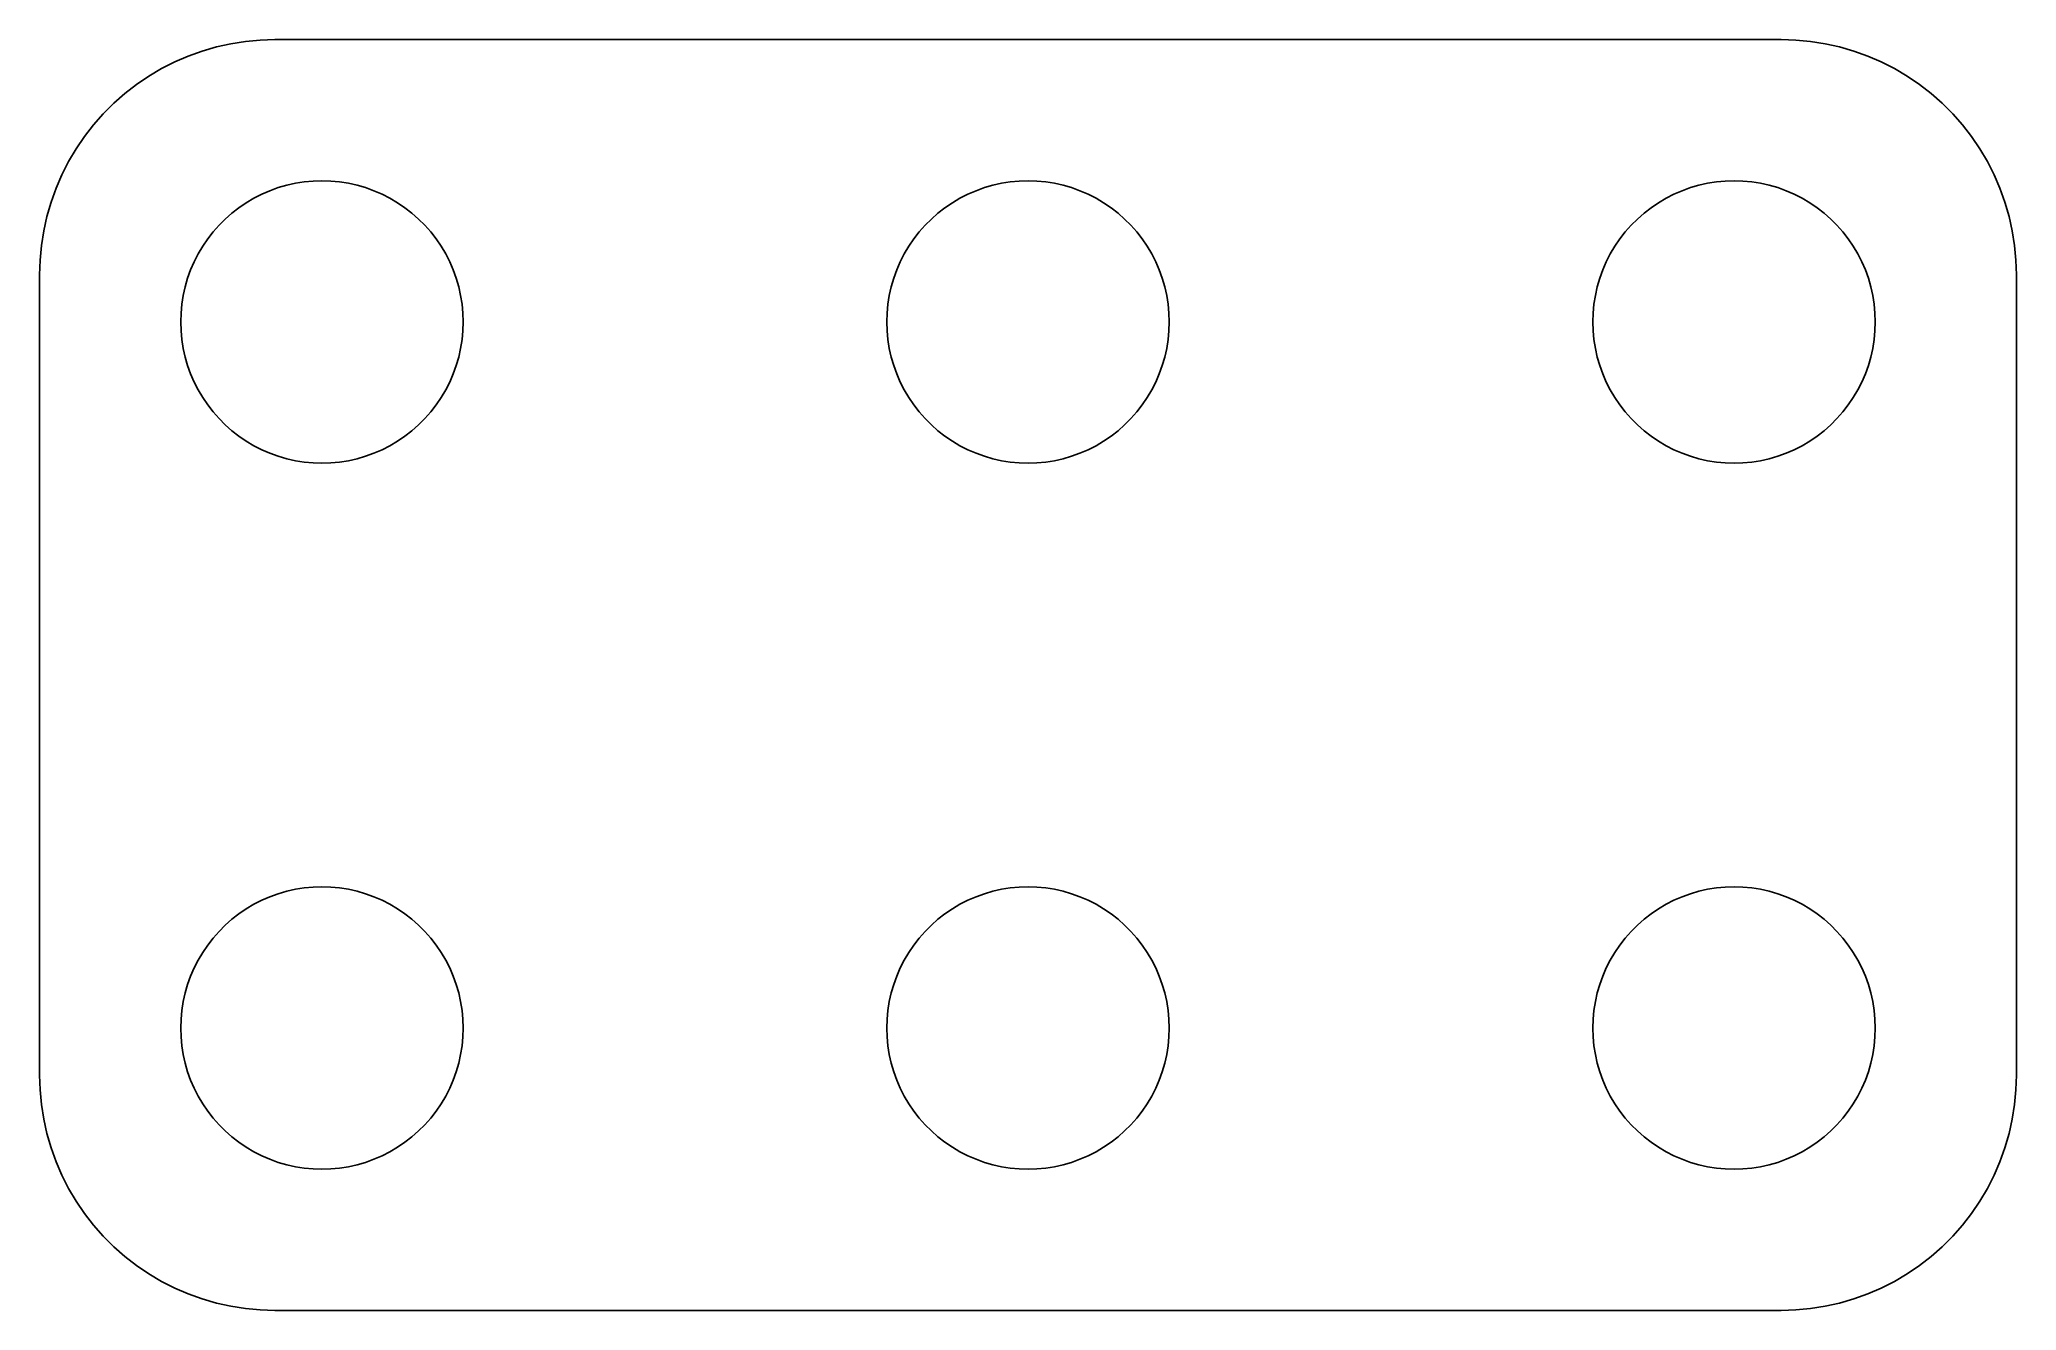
# Model space of a CAD drawing. Header units: metres. Extents: x -21 to 21, y -13.5 to 13.5.
import ezdxf

# ---------------------------------------------------------------- set-up
doc = ezdxf.new("R2010")
doc.units = ezdxf.units.M

msp = doc.modelspace()

# ---------------------------------------------------------------- linework, layer by layer
for p, q in [((-16.6267, 13.4606), (-16.9369, 13.4114)), ((-16.3139, 13.4901), (-16.6267, 13.4606)), ((-16, 13.5), (-16.3139, 13.4901)), ((16, 13.5), (-16, 13.5)), ((16.3139, 13.4901), (16, 13.5)), ((16.6267, 13.4606), (16.3139, 13.4901)), ((16.9369, 13.4114), (16.6267, 13.4606)), ((-18.1289, 13.0241), (-18.4088, 12.8815)), ((-17.8406, 13.1489), (-18.1289, 13.0241)), ((-17.5451, 13.2553), (-17.8406, 13.1489)), ((-17.2435, 13.3429), (-17.5451, 13.2553)), ((-16.9369, 13.4114), (-17.2435, 13.3429)), ((17.2435, 13.3429), (16.9369, 13.4114)), ((17.5451, 13.2553), (17.2435, 13.3429)), ((17.8406, 13.1489), (17.5451, 13.2553)), ((18.1289, 13.0241), (17.8406, 13.1489)), ((18.4088, 12.8815), (18.1289, 13.0241)), ((-18.6791, 12.7216), (-18.9389, 12.5451)), ((-18.4088, 12.8815), (-18.6791, 12.7216)), ((18.6791, 12.7216), (18.4088, 12.8815)), ((18.9389, 12.5451), (18.6791, 12.7216)), ((-19.1871, 12.3526), (-19.4227, 12.1448)), ((-18.9389, 12.5451), (-19.1871, 12.3526)), ((19.1871, 12.3526), (18.9389, 12.5451)), ((19.4227, 12.1448), (19.1871, 12.3526)), ((-19.6448, 11.9227), (-19.8526, 11.6871)), ((-19.4227, 12.1448), (-19.6448, 11.9227)), ((19.6448, 11.9227), (19.4227, 12.1448)), ((19.8526, 11.6871), (19.6448, 11.9227)), ((-20.0451, 11.4389), (-20.2216, 11.1791)), ((-19.8526, 11.6871), (-20.0451, 11.4389)), ((20.0451, 11.4389), (19.8526, 11.6871)), ((20.2216, 11.1791), (20.0451, 11.4389)), ((-20.2216, 11.1791), (-20.3815, 10.9088)), ((20.3815, 10.9088), (20.2216, 11.1791)), ((-20.5241, 10.6289), (-20.6489, 10.3406)), ((-20.3815, 10.9088), (-20.5241, 10.6289)), ((-15.1884, 10.4941), (-15, 10.5)), ((-15, 10.5), (-14.8116, 10.4941)), ((-0.18837, 10.4941), (0, 10.5)), ((0, 10.5), (0.18837, 10.4941)), ((14.8116, 10.4941), (15, 10.5)), ((15, 10.5), (15.1884, 10.4941)), ((20.5241, 10.6289), (20.3815, 10.9088)), ((20.6489, 10.3406), (20.5241, 10.6289)), ((-20.6489, 10.3406), (-20.7553, 10.0451)), ((-16.6075, 10.033), (-16.4453, 10.1289)), ((-16.4453, 10.1289), (-16.2773, 10.2145)), ((-16.2773, 10.2145), (-16.1044, 10.2893)), ((-16.1044, 10.2893), (-15.927, 10.3532)), ((-15.927, 10.3532), (-15.7461, 10.4057)), ((-15.7461, 10.4057), (-15.5621, 10.4469)), ((-15.5621, 10.4469), (-15.376, 10.4763)), ((-15.376, 10.4763), (-15.1884, 10.4941)), ((-14.8116, 10.4941), (-14.624, 10.4763)), ((-14.624, 10.4763), (-14.4379, 10.4469)), ((-14.4379, 10.4469), (-14.2539, 10.4057)), ((-14.2539, 10.4057), (-14.0729, 10.3532)), ((-14.0729, 10.3532), (-13.8956, 10.2893)), ((-13.8956, 10.2893), (-13.7227, 10.2145)), ((-13.7227, 10.2145), (-13.5547, 10.1289)), ((-13.5547, 10.1289), (-13.3925, 10.033)), ((-1.60747, 10.033), (-1.44525, 10.1289)), ((-1.44525, 10.1289), (-1.27733, 10.2145)), ((-1.27733, 10.2145), (-1.10437, 10.2893)), ((-1.10437, 10.2893), (-0.927048, 10.3532)), ((-0.927048, 10.3532), (-0.746063, 10.4057)), ((-0.746063, 10.4057), (-0.562134, 10.4469)), ((-0.562134, 10.4469), (-0.375992, 10.4763)), ((-0.375992, 10.4763), (-0.18837, 10.4941)), ((0.18837, 10.4941), (0.375992, 10.4763)), ((0.375992, 10.4763), (0.562134, 10.4469)), ((0.562134, 10.4469), (0.746063, 10.4057)), ((0.746063, 10.4057), (0.927048, 10.3532)), ((0.927048, 10.3532), (1.10437, 10.2893)), ((1.10437, 10.2893), (1.27733, 10.2145)), ((1.27733, 10.2145), (1.44525, 10.1289)), ((1.44525, 10.1289), (1.60747, 10.033)), ((13.3925, 10.033), (13.5547, 10.1289)), ((13.5547, 10.1289), (13.7227, 10.2145)), ((13.7227, 10.2145), (13.8956, 10.2893)), ((13.8956, 10.2893), (14.0729, 10.3532)), ((14.0729, 10.3532), (14.2539, 10.4057)), ((14.2539, 10.4057), (14.4379, 10.4469)), ((14.4379, 10.4469), (14.624, 10.4763)), ((14.624, 10.4763), (14.8116, 10.4941)), ((15.1884, 10.4941), (15.376, 10.4763)), ((15.376, 10.4763), (15.5621, 10.4469)), ((15.5621, 10.4469), (15.7461, 10.4057)), ((15.7461, 10.4057), (15.927, 10.3532)), ((15.927, 10.3532), (16.1044, 10.2893)), ((16.1044, 10.2893), (16.2773, 10.2145)), ((16.2773, 10.2145), (16.4453, 10.1289)), ((16.4453, 10.1289), (16.6075, 10.033)), ((20.7553, 10.0451), (20.6489, 10.3406)), ((-20.8429, 9.74345), (-20.9114, 9.4369)), ((-20.7553, 10.0451), (-20.8429, 9.74345)), ((-17.1869, 9.55363), (-17.0536, 9.6869)), ((-17.0536, 9.6869), (-16.9123, 9.81154)), ((-16.9123, 9.81154), (-16.7634, 9.92705)), ((-16.7634, 9.92705), (-16.6075, 10.033)), ((-13.3925, 10.033), (-13.2366, 9.92705)), ((-13.2366, 9.92705), (-13.0877, 9.81154)), ((-13.0877, 9.81154), (-12.9464, 9.6869)), ((-12.9464, 9.6869), (-12.8131, 9.55363)), ((-2.1869, 9.55363), (-2.05363, 9.6869)), ((-2.05363, 9.6869), (-1.91226, 9.81154)), ((-1.91226, 9.81154), (-1.76335, 9.92705)), ((-1.76335, 9.92705), (-1.60747, 10.033)), ((1.60747, 10.033), (1.76335, 9.92705)), ((1.76335, 9.92705), (1.91226, 9.81154)), ((1.91226, 9.81154), (2.05363, 9.6869)), ((2.05363, 9.6869), (2.1869, 9.55363)), ((12.8131, 9.55363), (12.9464, 9.6869)), ((12.9464, 9.6869), (13.0877, 9.81154)), ((13.0877, 9.81154), (13.2366, 9.92705)), ((13.2366, 9.92705), (13.3925, 10.033)), ((16.6075, 10.033), (16.7634, 9.92705)), ((16.7634, 9.92705), (16.9123, 9.81154)), ((16.9123, 9.81154), (17.0536, 9.6869)), ((17.0536, 9.6869), (17.1869, 9.55363)), ((20.8429, 9.74345), (20.7553, 10.0451)), ((20.9114, 9.4369), (20.8429, 9.74345)), ((-20.9114, 9.4369), (-20.9606, 9.12666)), ((-17.533, 9.10747), (-17.427, 9.26335)), ((-17.427, 9.26335), (-17.3115, 9.41226)), ((-17.3115, 9.41226), (-17.1869, 9.55363)), ((-12.8131, 9.55363), (-12.6884, 9.41226)), ((-12.6884, 9.41226), (-12.5729, 9.26335)), ((-12.5729, 9.26335), (-12.467, 9.10747)), ((-2.53297, 9.10747), (-2.42705, 9.26335)), ((-2.42705, 9.26335), (-2.31154, 9.41226)), ((-2.31154, 9.41226), (-2.1869, 9.55363)), ((2.1869, 9.55363), (2.31154, 9.41226)), ((2.31154, 9.41226), (2.42705, 9.26335)), ((2.42705, 9.26335), (2.53297, 9.10747)), ((12.467, 9.10747), (12.5729, 9.26335)), ((12.5729, 9.26335), (12.6884, 9.41226)), ((12.6884, 9.41226), (12.8131, 9.55363)), ((17.1869, 9.55363), (17.3115, 9.41226)), ((17.3115, 9.41226), (17.427, 9.26335)), ((17.427, 9.26335), (17.533, 9.10747)), ((20.9606, 9.12666), (20.9114, 9.4369)), ((-20.9606, 9.12666), (-20.9901, 8.81395)), ((-17.7145, 8.77733), (-17.6289, 8.94525)), ((-17.6289, 8.94525), (-17.533, 9.10747)), ((-12.467, 9.10747), (-12.3711, 8.94525)), ((-12.3711, 8.94525), (-12.2855, 8.77733)), ((-2.71448, 8.77733), (-2.62891, 8.94525)), ((-2.62891, 8.94525), (-2.53297, 9.10747)), ((2.53297, 9.10747), (2.62891, 8.94525)), ((2.62891, 8.94525), (2.71448, 8.77733)), ((12.2855, 8.77733), (12.3711, 8.94525)), ((12.3711, 8.94525), (12.467, 9.10747)), ((17.533, 9.10747), (17.6289, 8.94525)), ((17.6289, 8.94525), (17.7145, 8.77733)), ((20.9901, 8.81395), (20.9606, 9.12666)), ((-20.9901, 8.81395), (-21, 8.5)), ((-21, 8.5), (-21, -8.5)), ((-17.9057, 8.24606), (-17.8532, 8.42705)), ((-17.8532, 8.42705), (-17.7893, 8.60437)), ((-17.7893, 8.60437), (-17.7145, 8.77733)), ((-12.2855, 8.77733), (-12.2107, 8.60437)), ((-12.2107, 8.60437), (-12.1468, 8.42705)), ((-12.1468, 8.42705), (-12.0942, 8.24606)), ((-2.90575, 8.24606), (-2.85316, 8.42705)), ((-2.85316, 8.42705), (-2.78932, 8.60437)), ((-2.78932, 8.60437), (-2.71448, 8.77733)), ((2.71448, 8.77733), (2.78932, 8.60437)), ((2.78932, 8.60437), (2.85316, 8.42705)), ((2.85316, 8.42705), (2.90575, 8.24606)), ((12.0942, 8.24606), (12.1468, 8.42705)), ((12.1468, 8.42705), (12.2107, 8.60437)), ((12.2107, 8.60437), (12.2855, 8.77733)), ((17.7145, 8.77733), (17.7893, 8.60437)), ((17.7893, 8.60437), (17.8532, 8.42705)), ((17.8532, 8.42705), (17.9057, 8.24606)), ((21, 8.5), (20.9901, 8.81395)), ((21, -8.5), (21, 8.5)), ((-17.9763, 7.87599), (-17.9469, 8.06213)), ((-17.9469, 8.06213), (-17.9057, 8.24606)), ((-12.0942, 8.24606), (-12.0531, 8.06213)), ((-12.0531, 8.06213), (-12.0237, 7.87599)), ((-2.97633, 7.87599), (-2.94685, 8.06213)), ((-2.94685, 8.06213), (-2.90575, 8.24606)), ((2.90575, 8.24606), (2.94685, 8.06213)), ((2.94685, 8.06213), (2.97633, 7.87599)), ((12.0237, 7.87599), (12.0531, 8.06213)), ((12.0531, 8.06213), (12.0942, 8.24606)), ((17.9057, 8.24606), (17.9469, 8.06213)), ((17.9469, 8.06213), (17.9763, 7.87599)), ((-18, 7.5), (-17.9941, 7.68837)), ((-17.9941, 7.68837), (-17.9763, 7.87599)), ((-12.0237, 7.87599), (-12.0059, 7.68837)), ((-12.0059, 7.68837), (-12, 7.5)), ((-3, 7.5), (-2.99408, 7.68837)), ((-2.99408, 7.68837), (-2.97633, 7.87599)), ((2.97633, 7.87599), (2.99408, 7.68837)), ((2.99408, 7.68837), (3, 7.5)), ((12, 7.5), (12.0059, 7.68837)), ((12.0059, 7.68837), (12.0237, 7.87599)), ((17.9763, 7.87599), (17.9941, 7.68837)), ((17.9941, 7.68837), (18, 7.5)), ((-17.9941, 7.31161), (-18, 7.5)), ((-17.9763, 7.12399), (-17.9941, 7.31161)), ((-12.0059, 7.31161), (-12.0237, 7.12399)), ((-12, 7.5), (-12.0059, 7.31161)), ((-2.99408, 7.31161), (-3, 7.5)), ((-2.97633, 7.12399), (-2.99408, 7.31161)), ((2.99408, 7.31161), (2.97633, 7.12399)), ((3, 7.5), (2.99408, 7.31161)), ((12.0059, 7.31161), (12, 7.5)), ((12.0237, 7.12399), (12.0059, 7.31161)), ((17.9941, 7.31161), (17.9763, 7.12399)), ((18, 7.5), (17.9941, 7.31161)), ((-17.9469, 6.93785), (-17.9763, 7.12399)), ((-17.9057, 6.75392), (-17.9469, 6.93785)), ((-17.8532, 6.57294), (-17.9057, 6.75392)), ((-12.0942, 6.75392), (-12.1468, 6.57294)), ((-12.0531, 6.93785), (-12.0942, 6.75392)), ((-12.0237, 7.12399), (-12.0531, 6.93785)), ((-2.94685, 6.93785), (-2.97633, 7.12399)), ((-2.90575, 6.75392), (-2.94685, 6.93785)), ((-2.85316, 6.57294), (-2.90575, 6.75392)), ((2.90575, 6.75392), (2.85316, 6.57294)), ((2.94685, 6.93785), (2.90575, 6.75392)), ((2.97633, 7.12399), (2.94685, 6.93785)), ((12.0531, 6.93785), (12.0237, 7.12399)), ((12.0942, 6.75392), (12.0531, 6.93785)), ((12.1468, 6.57294), (12.0942, 6.75392)), ((17.9057, 6.75392), (17.8532, 6.57294)), ((17.9469, 6.93785), (17.9057, 6.75392)), ((17.9763, 7.12399), (17.9469, 6.93785)), ((-17.7893, 6.39561), (-17.8532, 6.57294)), ((-17.7145, 6.22266), (-17.7893, 6.39561)), ((-12.2107, 6.39561), (-12.2855, 6.22266)), ((-12.1468, 6.57294), (-12.2107, 6.39561)), ((-2.78932, 6.39561), (-2.85316, 6.57294)), ((-2.71448, 6.22266), (-2.78932, 6.39561)), ((2.78932, 6.39561), (2.71448, 6.22266)), ((2.85316, 6.57294), (2.78932, 6.39561)), ((12.2107, 6.39561), (12.1468, 6.57294)), ((12.2855, 6.22266), (12.2107, 6.39561)), ((17.7893, 6.39561), (17.7145, 6.22266)), ((17.8532, 6.57294), (17.7893, 6.39561)), ((-17.6289, 6.05473), (-17.7145, 6.22266)), ((-17.533, 5.89252), (-17.6289, 6.05473)), ((-17.427, 5.73663), (-17.533, 5.89252)), ((-12.467, 5.89252), (-12.5729, 5.73663)), ((-12.3711, 6.05473), (-12.467, 5.89252)), ((-12.2855, 6.22266), (-12.3711, 6.05473)), ((-2.62891, 6.05473), (-2.71448, 6.22266)), ((-2.53297, 5.89252), (-2.62891, 6.05473)), ((-2.42705, 5.73663), (-2.53297, 5.89252)), ((2.53297, 5.89252), (2.42705, 5.73663)), ((2.62891, 6.05473), (2.53297, 5.89252)), ((2.71448, 6.22266), (2.62891, 6.05473)), ((12.3711, 6.05473), (12.2855, 6.22266)), ((12.467, 5.89252), (12.3711, 6.05473)), ((12.5729, 5.73663), (12.467, 5.89252)), ((17.533, 5.89252), (17.427, 5.73663)), ((17.6289, 6.05473), (17.533, 5.89252)), ((17.7145, 6.22266), (17.6289, 6.05473)), ((-17.3115, 5.58772), (-17.427, 5.73663)), ((-17.1869, 5.44635), (-17.3115, 5.58772)), ((-12.6884, 5.58772), (-12.8131, 5.44635)), ((-12.5729, 5.73663), (-12.6884, 5.58772)), ((-2.31154, 5.58772), (-2.42705, 5.73663)), ((-2.1869, 5.44635), (-2.31154, 5.58772)), ((2.31154, 5.58772), (2.1869, 5.44635)), ((2.42705, 5.73663), (2.31154, 5.58772)), ((12.6884, 5.58772), (12.5729, 5.73663)), ((12.8131, 5.44635), (12.6884, 5.58772)), ((17.3115, 5.58772), (17.1869, 5.44635)), ((17.427, 5.73663), (17.3115, 5.58772)), ((-17.0536, 5.31308), (-17.1869, 5.44635)), ((-16.9123, 5.18845), (-17.0536, 5.31308)), ((-16.7634, 5.07294), (-16.9123, 5.18845)), ((-16.6075, 4.96701), (-16.7634, 5.07294)), ((-13.2366, 5.07294), (-13.3925, 4.96701)), ((-13.0877, 5.18845), (-13.2366, 5.07294)), ((-12.9464, 5.31308), (-13.0877, 5.18845)), ((-12.8131, 5.44635), (-12.9464, 5.31308)), ((-2.05363, 5.31308), (-2.1869, 5.44635)), ((-1.91226, 5.18845), (-2.05363, 5.31308)), ((-1.76335, 5.07294), (-1.91226, 5.18845)), ((-1.60747, 4.96701), (-1.76335, 5.07294)), ((1.76335, 5.07294), (1.60747, 4.96701)), ((1.91226, 5.18845), (1.76335, 5.07294)), ((2.05363, 5.31308), (1.91226, 5.18845)), ((2.1869, 5.44635), (2.05363, 5.31308)), ((12.9464, 5.31308), (12.8131, 5.44635)), ((13.0877, 5.18845), (12.9464, 5.31308)), ((13.2366, 5.07294), (13.0877, 5.18845)), ((13.3925, 4.96701), (13.2366, 5.07294)), ((16.7634, 5.07294), (16.6075, 4.96701)), ((16.9123, 5.18845), (16.7634, 5.07294)), ((17.0536, 5.31308), (16.9123, 5.18845)), ((17.1869, 5.44635), (17.0536, 5.31308)), ((-16.4453, 4.87108), (-16.6075, 4.96701)), ((-16.2773, 4.78551), (-16.4453, 4.87108)), ((-16.1044, 4.71066), (-16.2773, 4.78551)), ((-15.927, 4.64682), (-16.1044, 4.71066)), ((-15.7461, 4.59424), (-15.927, 4.64682)), ((-14.0729, 4.64682), (-14.2539, 4.59424)), ((-13.8956, 4.71066), (-14.0729, 4.64682)), ((-13.7227, 4.78551), (-13.8956, 4.71066)), ((-13.5547, 4.87108), (-13.7227, 4.78551)), ((-13.3925, 4.96701), (-13.5547, 4.87108)), ((-1.44525, 4.87108), (-1.60747, 4.96701)), ((-1.27733, 4.78551), (-1.44525, 4.87108)), ((-1.10437, 4.71066), (-1.27733, 4.78551)), ((-0.927048, 4.64682), (-1.10437, 4.71066)), ((-0.746063, 4.59424), (-0.927048, 4.64682)), ((0.927048, 4.64682), (0.746063, 4.59424)), ((1.10437, 4.71066), (0.927048, 4.64682)), ((1.27733, 4.78551), (1.10437, 4.71066)), ((1.44525, 4.87108), (1.27733, 4.78551)), ((1.60747, 4.96701), (1.44525, 4.87108)), ((13.5547, 4.87108), (13.3925, 4.96701)), ((13.7227, 4.78551), (13.5547, 4.87108)), ((13.8956, 4.71066), (13.7227, 4.78551)), ((14.0729, 4.64682), (13.8956, 4.71066)), ((14.2539, 4.59424), (14.0729, 4.64682)), ((15.927, 4.64682), (15.7461, 4.59424)), ((16.1044, 4.71066), (15.927, 4.64682)), ((16.2773, 4.78551), (16.1044, 4.71066)), ((16.4453, 4.87108), (16.2773, 4.78551)), ((16.6075, 4.96701), (16.4453, 4.87108)), ((-15.5621, 4.55313), (-15.7461, 4.59424)), ((-15.376, 4.52365), (-15.5621, 4.55313)), ((-15.1884, 4.50591), (-15.376, 4.52365)), ((-15, 4.5), (-15.1884, 4.50591)), ((-14.8116, 4.50591), (-15, 4.5)), ((-14.624, 4.52365), (-14.8116, 4.50591)), ((-14.4379, 4.55313), (-14.624, 4.52365)), ((-14.2539, 4.59424), (-14.4379, 4.55313)), ((-0.562134, 4.55313), (-0.746063, 4.59424)), ((-0.375992, 4.52365), (-0.562134, 4.55313)), ((-0.18837, 4.50591), (-0.375992, 4.52365)), ((0, 4.5), (-0.18837, 4.50591)), ((0.18837, 4.50591), (0, 4.5)), ((0.375992, 4.52365), (0.18837, 4.50591)), ((0.562134, 4.55313), (0.375992, 4.52365)), ((0.746063, 4.59424), (0.562134, 4.55313)), ((14.4379, 4.55313), (14.2539, 4.59424)), ((14.624, 4.52365), (14.4379, 4.55313)), ((14.8116, 4.50591), (14.624, 4.52365)), ((15, 4.5), (14.8116, 4.50591)), ((15.1884, 4.50591), (15, 4.5)), ((15.376, 4.52365), (15.1884, 4.50591)), ((15.5621, 4.55313), (15.376, 4.52365)), ((15.7461, 4.59424), (15.5621, 4.55313)), ((-15.927, -4.64682), (-15.7461, -4.59424)), ((-15.7461, -4.59424), (-15.5621, -4.55313)), ((-15.5621, -4.55313), (-15.376, -4.52365)), ((-15.376, -4.52365), (-15.1884, -4.50591)), ((-15.1884, -4.50591), (-15, -4.5)), ((-15, -4.5), (-14.8116, -4.50591)), ((-14.8116, -4.50591), (-14.624, -4.52365)), ((-14.624, -4.52365), (-14.4379, -4.55313)), ((-14.4379, -4.55313), (-14.2539, -4.59424)), ((-14.2539, -4.59424), (-14.0729, -4.64682)), ((-0.927048, -4.64682), (-0.746063, -4.59424)), ((-0.746063, -4.59424), (-0.562134, -4.55313)), ((-0.562134, -4.55313), (-0.375992, -4.52365)), ((-0.375992, -4.52365), (-0.18837, -4.50591)), ((-0.18837, -4.50591), (0, -4.5)), ((0, -4.5), (0.18837, -4.50591)), ((0.18837, -4.50591), (0.375992, -4.52365)), ((0.375992, -4.52365), (0.562134, -4.55313)), ((0.562134, -4.55313), (0.746063, -4.59424)), ((0.746063, -4.59424), (0.927048, -4.64682)), ((14.0729, -4.64682), (14.2539, -4.59424)), ((14.2539, -4.59424), (14.4379, -4.55313)), ((14.4379, -4.55313), (14.624, -4.52365)), ((14.624, -4.52365), (14.8116, -4.50591)), ((14.8116, -4.50591), (15, -4.5)), ((15, -4.5), (15.1884, -4.50591)), ((15.1884, -4.50591), (15.376, -4.52365)), ((15.376, -4.52365), (15.5621, -4.55313)), ((15.5621, -4.55313), (15.7461, -4.59424)), ((15.7461, -4.59424), (15.927, -4.64682)), ((-16.7634, -5.07294), (-16.6075, -4.96701)), ((-16.6075, -4.96701), (-16.4453, -4.87108)), ((-16.4453, -4.87108), (-16.2773, -4.78551)), ((-16.2773, -4.78551), (-16.1044, -4.71066)), ((-16.1044, -4.71066), (-15.927, -4.64682)), ((-14.0729, -4.64682), (-13.8956, -4.71066)), ((-13.8956, -4.71066), (-13.7227, -4.78551)), ((-13.7227, -4.78551), (-13.5547, -4.87108)), ((-13.5547, -4.87108), (-13.3925, -4.96701)), ((-13.3925, -4.96701), (-13.2366, -5.07294)), ((-1.76335, -5.07294), (-1.60747, -4.96701)), ((-1.60747, -4.96701), (-1.44525, -4.87108)), ((-1.44525, -4.87108), (-1.27733, -4.78551)), ((-1.27733, -4.78551), (-1.10437, -4.71066)), ((-1.10437, -4.71066), (-0.927048, -4.64682)), ((0.927048, -4.64682), (1.10437, -4.71066)), ((1.10437, -4.71066), (1.27733, -4.78551)), ((1.27733, -4.78551), (1.44525, -4.87108)), ((1.44525, -4.87108), (1.60747, -4.96701)), ((1.60747, -4.96701), (1.76335, -5.07294)), ((13.2366, -5.07294), (13.3925, -4.96701)), ((13.3925, -4.96701), (13.5547, -4.87108)), ((13.5547, -4.87108), (13.7227, -4.78551)), ((13.7227, -4.78551), (13.8956, -4.71066)), ((13.8956, -4.71066), (14.0729, -4.64682)), ((15.927, -4.64682), (16.1044, -4.71066)), ((16.1044, -4.71066), (16.2773, -4.78551)), ((16.2773, -4.78551), (16.4453, -4.87108)), ((16.4453, -4.87108), (16.6075, -4.96701)), ((16.6075, -4.96701), (16.7634, -5.07294)), ((-17.3115, -5.58772), (-17.1869, -5.44635)), ((-17.1869, -5.44635), (-17.0536, -5.31308)), ((-17.0536, -5.31308), (-16.9123, -5.18845)), ((-16.9123, -5.18845), (-16.7634, -5.07294)), ((-13.2366, -5.07294), (-13.0877, -5.18845)), ((-13.0877, -5.18845), (-12.9464, -5.31308)), ((-12.9464, -5.31308), (-12.8131, -5.44635)), ((-12.8131, -5.44635), (-12.6884, -5.58772)), ((-2.31154, -5.58772), (-2.1869, -5.44635)), ((-2.1869, -5.44635), (-2.05363, -5.31308)), ((-2.05363, -5.31308), (-1.91226, -5.18845)), ((-1.91226, -5.18845), (-1.76335, -5.07294)), ((1.76335, -5.07294), (1.91226, -5.18845)), ((1.91226, -5.18845), (2.05363, -5.31308)), ((2.05363, -5.31308), (2.1869, -5.44635)), ((2.1869, -5.44635), (2.31154, -5.58772)), ((12.6884, -5.58772), (12.8131, -5.44635)), ((12.8131, -5.44635), (12.9464, -5.31308)), ((12.9464, -5.31308), (13.0877, -5.18845)), ((13.0877, -5.18845), (13.2366, -5.07294)), ((16.7634, -5.07294), (16.9123, -5.18845)), ((16.9123, -5.18845), (17.0536, -5.31308)), ((17.0536, -5.31308), (17.1869, -5.44635)), ((17.1869, -5.44635), (17.3115, -5.58772)), ((-17.533, -5.89252), (-17.427, -5.73663)), ((-17.427, -5.73663), (-17.3115, -5.58772)), ((-12.6884, -5.58772), (-12.5729, -5.73663)), ((-12.5729, -5.73663), (-12.467, -5.89252)), ((-2.53297, -5.89252), (-2.42705, -5.73663)), ((-2.42705, -5.73663), (-2.31154, -5.58772)), ((2.31154, -5.58772), (2.42705, -5.73663)), ((2.42705, -5.73663), (2.53297, -5.89252)), ((12.467, -5.89252), (12.5729, -5.73663)), ((12.5729, -5.73663), (12.6884, -5.58772)), ((17.3115, -5.58772), (17.427, -5.73663)), ((17.427, -5.73663), (17.533, -5.89252)), ((-17.7893, -6.39561), (-17.7145, -6.22266)), ((-17.7145, -6.22266), (-17.6289, -6.05473)), ((-17.6289, -6.05473), (-17.533, -5.89252)), ((-12.467, -5.89252), (-12.3711, -6.05473)), ((-12.3711, -6.05473), (-12.2855, -6.22266)), ((-12.2855, -6.22266), (-12.2107, -6.39561)), ((-2.78932, -6.39561), (-2.71448, -6.22266)), ((-2.71448, -6.22266), (-2.62891, -6.05473)), ((-2.62891, -6.05473), (-2.53297, -5.89252)), ((2.53297, -5.89252), (2.62891, -6.05473)), ((2.62891, -6.05473), (2.71448, -6.22266)), ((2.71448, -6.22266), (2.78932, -6.39561)), ((12.2107, -6.39561), (12.2855, -6.22266)), ((12.2855, -6.22266), (12.3711, -6.05473)), ((12.3711, -6.05473), (12.467, -5.89252)), ((17.533, -5.89252), (17.6289, -6.05473)), ((17.6289, -6.05473), (17.7145, -6.22266)), ((17.7145, -6.22266), (17.7893, -6.39561)), ((-17.9057, -6.75392), (-17.8532, -6.57294)), ((-17.8532, -6.57294), (-17.7893, -6.39561)), ((-12.2107, -6.39561), (-12.1468, -6.57294)), ((-12.1468, -6.57294), (-12.0942, -6.75392)), ((-2.90575, -6.75392), (-2.85316, -6.57294)), ((-2.85316, -6.57294), (-2.78932, -6.39561)), ((2.78932, -6.39561), (2.85316, -6.57294)), ((2.85316, -6.57294), (2.90575, -6.75392)), ((12.0942, -6.75392), (12.1468, -6.57294)), ((12.1468, -6.57294), (12.2107, -6.39561)), ((17.7893, -6.39561), (17.8532, -6.57294)), ((17.8532, -6.57294), (17.9057, -6.75392)), ((-17.9941, -7.31161), (-17.9763, -7.12399)), ((-17.9763, -7.12399), (-17.9469, -6.93785)), ((-17.9469, -6.93785), (-17.9057, -6.75392)), ((-12.0942, -6.75392), (-12.0531, -6.93785)), ((-12.0531, -6.93785), (-12.0237, -7.12399)), ((-12.0237, -7.12399), (-12.0059, -7.31161)), ((-2.99408, -7.31161), (-2.97633, -7.12399)), ((-2.97633, -7.12399), (-2.94685, -6.93785)), ((-2.94685, -6.93785), (-2.90575, -6.75392)), ((2.90575, -6.75392), (2.94685, -6.93785)), ((2.94685, -6.93785), (2.97633, -7.12399)), ((2.97633, -7.12399), (2.99408, -7.31161)), ((12.0059, -7.31161), (12.0237, -7.12399)), ((12.0237, -7.12399), (12.0531, -6.93785)), ((12.0531, -6.93785), (12.0942, -6.75392)), ((17.9057, -6.75392), (17.9469, -6.93785)), ((17.9469, -6.93785), (17.9763, -7.12399)), ((17.9763, -7.12399), (17.9941, -7.31161)), ((-18, -7.5), (-17.9941, -7.31161)), ((-17.9941, -7.68837), (-18, -7.5)), ((-12.0059, -7.31161), (-12, -7.5)), ((-12, -7.5), (-12.0059, -7.68837)), ((-3, -7.5), (-2.99408, -7.31161)), ((-2.99408, -7.68837), (-3, -7.5)), ((2.99408, -7.31161), (3, -7.5)), ((3, -7.5), (2.99408, -7.68837)), ((12, -7.5), (12.0059, -7.31161)), ((12.0059, -7.68837), (12, -7.5)), ((17.9941, -7.31161), (18, -7.5)), ((18, -7.5), (17.9941, -7.68837)), ((-17.9763, -7.87599), (-17.9941, -7.68837)), ((-17.9469, -8.06213), (-17.9763, -7.87599)), ((-12.0237, -7.87599), (-12.0531, -8.06213)), ((-12.0059, -7.68837), (-12.0237, -7.87599)), ((-2.97633, -7.87599), (-2.99408, -7.68837)), ((-2.94685, -8.06213), (-2.97633, -7.87599)), ((2.97633, -7.87599), (2.94685, -8.06213)), ((2.99408, -7.68837), (2.97633, -7.87599)), ((12.0237, -7.87599), (12.0059, -7.68837)), ((12.0531, -8.06213), (12.0237, -7.87599)), ((17.9763, -7.87599), (17.9469, -8.06213)), ((17.9941, -7.68837), (17.9763, -7.87599)), ((-17.9057, -8.24606), (-17.9469, -8.06213)), ((-17.8532, -8.42705), (-17.9057, -8.24606)), ((-12.0942, -8.24606), (-12.1468, -8.42705)), ((-12.0531, -8.06213), (-12.0942, -8.24606)), ((-2.90575, -8.24606), (-2.94685, -8.06213)), ((-2.85316, -8.42705), (-2.90575, -8.24606)), ((2.90575, -8.24606), (2.85316, -8.42705)), ((2.94685, -8.06213), (2.90575, -8.24606)), ((12.0942, -8.24606), (12.0531, -8.06213)), ((12.1468, -8.42705), (12.0942, -8.24606)), ((17.9057, -8.24606), (17.8532, -8.42705)), ((17.9469, -8.06213), (17.9057, -8.24606)), ((-21, -8.5), (-20.9901, -8.81395)), ((-20.9901, -8.81395), (-20.9606, -9.12666)), ((-17.7893, -8.60437), (-17.8532, -8.42705)), ((-17.7145, -8.77733), (-17.7893, -8.60437)), ((-17.6289, -8.94525), (-17.7145, -8.77733)), ((-12.2855, -8.77733), (-12.3711, -8.94525)), ((-12.2107, -8.60437), (-12.2855, -8.77733)), ((-12.1468, -8.42705), (-12.2107, -8.60437)), ((-2.78932, -8.60437), (-2.85316, -8.42705)), ((-2.71448, -8.77733), (-2.78932, -8.60437)), ((-2.62891, -8.94525), (-2.71448, -8.77733)), ((2.71448, -8.77733), (2.62891, -8.94525)), ((2.78932, -8.60437), (2.71448, -8.77733)), ((2.85316, -8.42705), (2.78932, -8.60437)), ((12.2107, -8.60437), (12.1468, -8.42705)), ((12.2855, -8.77733), (12.2107, -8.60437)), ((12.3711, -8.94525), (12.2855, -8.77733)), ((17.7145, -8.77733), (17.6289, -8.94525)), ((17.7893, -8.60437), (17.7145, -8.77733)), ((17.8532, -8.42705), (17.7893, -8.60437)), ((20.9606, -9.12666), (20.9901, -8.81395)), ((20.9901, -8.81395), (21, -8.5)), ((-20.9606, -9.12666), (-20.9114, -9.4369)), ((-17.533, -9.10747), (-17.6289, -8.94525)), ((-17.427, -9.26335), (-17.533, -9.10747)), ((-12.467, -9.10747), (-12.5729, -9.26335)), ((-12.3711, -8.94525), (-12.467, -9.10747)), ((-2.53297, -9.10747), (-2.62891, -8.94525)), ((-2.42705, -9.26335), (-2.53297, -9.10747)), ((2.53297, -9.10747), (2.42705, -9.26335)), ((2.62891, -8.94525), (2.53297, -9.10747)), ((12.467, -9.10747), (12.3711, -8.94525)), ((12.5729, -9.26335), (12.467, -9.10747)), ((17.533, -9.10747), (17.427, -9.26335)), ((17.6289, -8.94525), (17.533, -9.10747)), ((20.9114, -9.4369), (20.9606, -9.12666)), ((-20.9114, -9.4369), (-20.8429, -9.74345)), ((-17.3115, -9.41226), (-17.427, -9.26335)), ((-17.1869, -9.55363), (-17.3115, -9.41226)), ((-17.0536, -9.6869), (-17.1869, -9.55363)), ((-12.8131, -9.55363), (-12.9464, -9.6869)), ((-12.6884, -9.41226), (-12.8131, -9.55363)), ((-12.5729, -9.26335), (-12.6884, -9.41226)), ((-2.31154, -9.41226), (-2.42705, -9.26335)), ((-2.1869, -9.55363), (-2.31154, -9.41226)), ((-2.05363, -9.6869), (-2.1869, -9.55363)), ((2.1869, -9.55363), (2.05363, -9.6869)), ((2.31154, -9.41226), (2.1869, -9.55363)), ((2.42705, -9.26335), (2.31154, -9.41226)), ((12.6884, -9.41226), (12.5729, -9.26335)), ((12.8131, -9.55363), (12.6884, -9.41226)), ((12.9464, -9.6869), (12.8131, -9.55363)), ((17.1869, -9.55363), (17.0536, -9.6869)), ((17.3115, -9.41226), (17.1869, -9.55363)), ((17.427, -9.26335), (17.3115, -9.41226)), ((20.8429, -9.74345), (20.9114, -9.4369)), ((-20.8429, -9.74345), (-20.7553, -10.0451)), ((-20.7553, -10.0451), (-20.6489, -10.3406)), ((-16.9123, -9.81154), (-17.0536, -9.6869)), ((-16.7634, -9.92705), (-16.9123, -9.81154)), ((-16.6075, -10.033), (-16.7634, -9.92705)), ((-16.4453, -10.1289), (-16.6075, -10.033)), ((-13.3925, -10.033), (-13.5547, -10.1289)), ((-13.2366, -9.92705), (-13.3925, -10.033)), ((-13.0877, -9.81154), (-13.2366, -9.92705)), ((-12.9464, -9.6869), (-13.0877, -9.81154)), ((-1.91226, -9.81154), (-2.05363, -9.6869)), ((-1.76335, -9.92705), (-1.91226, -9.81154)), ((-1.60747, -10.033), (-1.76335, -9.92705)), ((-1.44525, -10.1289), (-1.60747, -10.033)), ((1.60747, -10.033), (1.44525, -10.1289)), ((1.76335, -9.92705), (1.60747, -10.033)), ((1.91226, -9.81154), (1.76335, -9.92705)), ((2.05363, -9.6869), (1.91226, -9.81154)), ((13.0877, -9.81154), (12.9464, -9.6869)), ((13.2366, -9.92705), (13.0877, -9.81154)), ((13.3925, -10.033), (13.2366, -9.92705)), ((13.5547, -10.1289), (13.3925, -10.033)), ((16.6075, -10.033), (16.4453, -10.1289)), ((16.7634, -9.92705), (16.6075, -10.033)), ((16.9123, -9.81154), (16.7634, -9.92705)), ((17.0536, -9.6869), (16.9123, -9.81154)), ((20.6489, -10.3406), (20.7553, -10.0451)), ((20.7553, -10.0451), (20.8429, -9.74345)), ((-20.6489, -10.3406), (-20.5241, -10.6289)), ((-16.2773, -10.2145), (-16.4453, -10.1289)), ((-16.1044, -10.2893), (-16.2773, -10.2145)), ((-15.927, -10.3532), (-16.1044, -10.2893)), ((-15.7461, -10.4057), (-15.927, -10.3532)), ((-15.5621, -10.4469), (-15.7461, -10.4057)), ((-15.376, -10.4763), (-15.5621, -10.4469)), ((-15.1884, -10.4941), (-15.376, -10.4763)), ((-15, -10.5), (-15.1884, -10.4941)), ((-14.8116, -10.4941), (-15, -10.5)), ((-14.624, -10.4763), (-14.8116, -10.4941)), ((-14.4379, -10.4469), (-14.624, -10.4763)), ((-14.2539, -10.4057), (-14.4379, -10.4469)), ((-14.0729, -10.3532), (-14.2539, -10.4057)), ((-13.8956, -10.2893), (-14.0729, -10.3532)), ((-13.7227, -10.2145), (-13.8956, -10.2893)), ((-13.5547, -10.1289), (-13.7227, -10.2145)), ((-1.27733, -10.2145), (-1.44525, -10.1289)), ((-1.10437, -10.2893), (-1.27733, -10.2145)), ((-0.927048, -10.3532), (-1.10437, -10.2893)), ((-0.746063, -10.4057), (-0.927048, -10.3532)), ((-0.562134, -10.4469), (-0.746063, -10.4057)), ((-0.375992, -10.4763), (-0.562134, -10.4469)), ((-0.18837, -10.4941), (-0.375992, -10.4763)), ((0, -10.5), (-0.18837, -10.4941)), ((0.18837, -10.4941), (0, -10.5)), ((0.375992, -10.4763), (0.18837, -10.4941)), ((0.562134, -10.4469), (0.375992, -10.4763)), ((0.746063, -10.4057), (0.562134, -10.4469)), ((0.927048, -10.3532), (0.746063, -10.4057)), ((1.10437, -10.2893), (0.927048, -10.3532)), ((1.27733, -10.2145), (1.10437, -10.2893)), ((1.44525, -10.1289), (1.27733, -10.2145)), ((13.7227, -10.2145), (13.5547, -10.1289)), ((13.8956, -10.2893), (13.7227, -10.2145)), ((14.0729, -10.3532), (13.8956, -10.2893)), ((14.2539, -10.4057), (14.0729, -10.3532)), ((14.4379, -10.4469), (14.2539, -10.4057)), ((14.624, -10.4763), (14.4379, -10.4469)), ((14.8116, -10.4941), (14.624, -10.4763)), ((15, -10.5), (14.8116, -10.4941)), ((15.1884, -10.4941), (15, -10.5)), ((15.376, -10.4763), (15.1884, -10.4941)), ((15.5621, -10.4469), (15.376, -10.4763)), ((15.7461, -10.4057), (15.5621, -10.4469)), ((15.927, -10.3532), (15.7461, -10.4057)), ((16.1044, -10.2893), (15.927, -10.3532)), ((16.2773, -10.2145), (16.1044, -10.2893)), ((16.4453, -10.1289), (16.2773, -10.2145)), ((20.5241, -10.6289), (20.6489, -10.3406)), ((-20.5241, -10.6289), (-20.3815, -10.9088)), ((-20.3815, -10.9088), (-20.2216, -11.1791)), ((20.2216, -11.1791), (20.3815, -10.9088)), ((20.3815, -10.9088), (20.5241, -10.6289)), ((-20.2216, -11.1791), (-20.0451, -11.4389)), ((20.0451, -11.4389), (20.2216, -11.1791)), ((-20.0451, -11.4389), (-19.8526, -11.6871)), ((-19.8526, -11.6871), (-19.6448, -11.9227)), ((19.6448, -11.9227), (19.8526, -11.6871)), ((19.8526, -11.6871), (20.0451, -11.4389)), ((-19.6448, -11.9227), (-19.4227, -12.1448)), ((-19.4227, -12.1448), (-19.1871, -12.3526)), ((19.1871, -12.3526), (19.4227, -12.1448)), ((19.4227, -12.1448), (19.6448, -11.9227)), ((-19.1871, -12.3526), (-18.9389, -12.5451)), ((-18.9389, -12.5451), (-18.6791, -12.7216)), ((18.6791, -12.7216), (18.9389, -12.5451)), ((18.9389, -12.5451), (19.1871, -12.3526)), ((-18.6791, -12.7216), (-18.4088, -12.8815)), ((-18.4088, -12.8815), (-18.1289, -13.0241)), ((18.1289, -13.0241), (18.4088, -12.8815)), ((18.4088, -12.8815), (18.6791, -12.7216)), ((-18.1289, -13.0241), (-17.8406, -13.1489)), ((-17.8406, -13.1489), (-17.5451, -13.2553)), ((-17.5451, -13.2553), (-17.2435, -13.3429)), ((-17.2435, -13.3429), (-16.9369, -13.4114)), ((-16.9369, -13.4114), (-16.6267, -13.4606)), ((16.6267, -13.4606), (16.9369, -13.4114)), ((16.9369, -13.4114), (17.2435, -13.3429)), ((17.2435, -13.3429), (17.5451, -13.2553)), ((17.5451, -13.2553), (17.8406, -13.1489)), ((17.8406, -13.1489), (18.1289, -13.0241)), ((-16.6267, -13.4606), (-16.3139, -13.4901)), ((-16.3139, -13.4901), (-16, -13.5)), ((-16, -13.5), (16, -13.5)), ((16, -13.5), (16.3139, -13.4901)), ((16.3139, -13.4901), (16.6267, -13.4606))]:
    msp.add_line(p, q)

doc.saveas('drawing.dxf')
